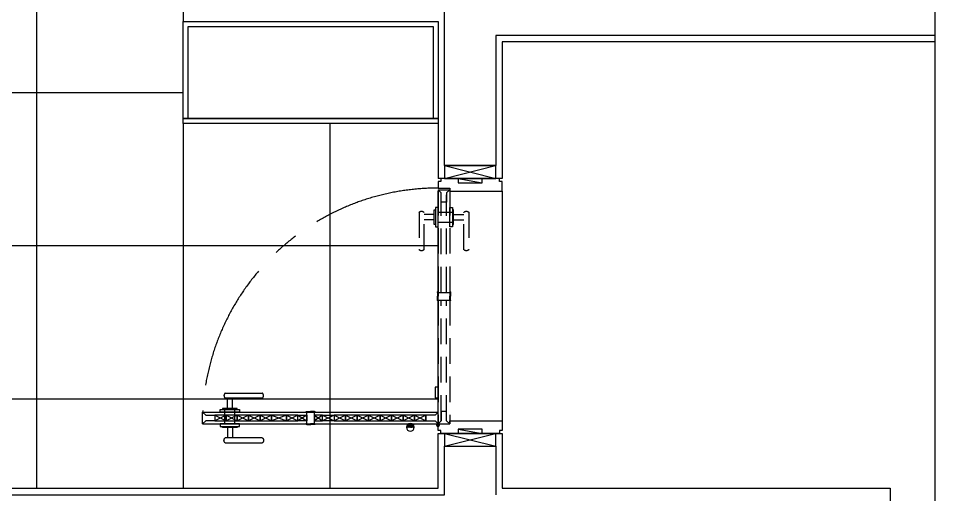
# Model space of a CAD drawing. Header units: millimetres. Extents: x 10000 to 302800, y 6800 to 229018.
# Drawn here: x 185388 to 188978, y 152337 to 154204 of the extents above; entities that cross this region are included whole.
import ezdxf

# ---------------------------------------------------------------- set-up
doc = ezdxf.new("R2010")
doc.units = ezdxf.units.MM
doc.header["$LTSCALE"] = 400
doc.header["$MEASUREMENT"] = 0
for name, pattern in [('X-GRID_5~ROOF$0$CENTER2', [1.125, 0.75, -0.125, 0.125, -0.125]), ('X-ROOM TYPE-SR-2bay corner_8F 확장형$0$CENTER', [2, 1.25, -0.25, 0.25, -0.25]), ('X-ROOM TYPE-SR-2bay corner_8F 확장형$0$HIDDEN', [0.375, 0.25, -0.125])]:
    doc.linetypes.add(name, pattern=pattern)
doc.layers.get('0').update_dxf_attribs({"linetype": 'CONTINUOUS'})
for name, color, linetype in [('A-DIM1', 7, 'CONTINUOUS'), ('X-EXT_8F$0$A-254', 254, 'CONTINUOUS'), ('X-GRID_5~ROOF$0$A-CEN1', 1, 'X-GRID_5~ROOF$0$CENTER2'), ('X-ROOM TYPE-SR-2bay corner_8F 확장형$0$.WA_Built-in_Lower', 252, 'CONTINUOUS'), ('X-ROOM TYPE-SR-2bay corner_8F 확장형$0$.WA_Door', 252, 'CONTINUOUS'), ('X-ROOM TYPE-SR-2bay corner_8F 확장형$0$.WA_Door-closed', 252, 'CONTINUOUS'), ('X-ROOM TYPE-SR-2bay corner_8F 확장형$0$.WA_Floor-Fin', 252, 'CONTINUOUS'), ('X-ROOM TYPE-SR-2bay corner_8F 확장형$0$.WA_Wall', 252, 'CONTINUOUS'), ('X-ROOM TYPE-SR-2bay corner_8F 확장형$0$.WA_Wall-Fin', 252, 'CONTINUOUS'), ('X-ROOM TYPE-SR-2bay corner_8F 확장형$0$.WA_Wall-Finish', 252, 'CONTINUOUS'), ('X-ROOM TYPE-SR-2bay corner_8F 확장형$0$A-WALD', 7, 'CONTINUOUS'), ('X-ROOM TYPE-SR-2bay corner_8F 확장형$0$WA_Door_Frame', 252, 'CONTINUOUS'), ('X-ROOM TYPE-SR-2bay corner_8F 확장형$0$WA_DoorHatch', 252, 'CONTINUOUS'), ('X-ROOM TYPE-SR-2bay corner_8F 확장형$0$WDHAT', 252, 'CONTINUOUS'), ('X-ROOM TYPE-SR-2bay corner_8F 확장형$0$X-ROOM TYPE-SR-2bay corner$0$.WA_Hatch', 252, 'CONTINUOUS'), ('X-ROOM TYPE-SR-2Bay_2_8F 확장형$0$.WA_Wall-Finish', 252, 'CONTINUOUS')]:
    doc.layers.add(name, color=color, linetype=linetype)

# ---------------------------------------------------------------- blocks, each defined once
blk = doc.blocks.new('X-EXT_8F')
at = {"layer": 'X-EXT_8F$0$A-254'}
h = blk.add_hatch(dxfattribs=at)
h.set_pattern_fill('LINE', color=252, scale=100, angle=90)
h.set_pattern_definition([(90, (0, 0), (-317.5, 2e-14), [])])
edge = h.paths.add_edge_path()
edge.add_line((214444.8, 68021.2), (188877.6, 70521.2))
edge.add_line((188877.6, 70521.2), (174255.5, 70521.2))
edge.add_arc((174255.5, 68371.2), 2150, 90, 167)
edge.add_line((172160.6, 68854.9), (172053.9, 68392.8))
edge.add_arc((174148.8, 67909.2), 2150, 167, 180)
edge.add_line((171998.8, 67909.2), (171998.8, 38021.2))
edge.add_arc((174148.8, 38021.2), 2150, 180, 270)
edge.add_line((174148.8, 35871.2), (195098.8, 35871.2))
edge.add_line((195098.8, 35871.2), (195098.8, 36521.2))
edge.add_line((195098.8, 36521.2), (174648.8, 36521.2))
edge.add_arc((174648.8, 38021.2), 1500, 180, 270, ccw=False)
edge.add_line((173148.8, 38021.2), (173148.8, 67371.2))
edge.add_arc((174648.8, 67371.2), 1500, 90, 180, ccw=False)
edge.add_line((174648.8, 68871.2), (187974.8, 68871.2))
edge.add_line((187974.8, 68871.2), (202089.9, 68021.2))
edge.add_line((202089.9, 68021.2), (214444.8, 68021.2))
blk = doc.blocks.new('X-GRID_5~ROOF')
at = {"layer": 'X-GRID_5~ROOF$0$A-CEN1', "ltscale": 10}
blk.add_line((184198.8, 81871.2), (184198.8, 33068.4), dxfattribs=at)
blk = doc.blocks.new('X-ROOM TYPE-SR-2Bay_2_8F 확장형')
at = {"layer": 'X-ROOM TYPE-SR-2Bay_2_8F 확장형$0$.WA_Wall-Finish'}
blk.add_lwpolyline([(182504, 56896.2), (184024.1, 56896.2), (184024.1, 53051.2)], dxfattribs=at)
blk = doc.blocks.new('X-ROOM TYPE-SR-2bay corner_8F 확장형$0$A$C4E1533E5')
at = {"layer": 'X-ROOM TYPE-SR-2bay corner_8F 확장형$0$WA_DoorHatch', "color": 8, "linetype": 'X-ROOM TYPE-SR-2bay corner_8F 확장형$0$HIDDEN'}
for p, q in [((-820, 295.7), (-820, 335.7)), ((-800, 295.7), (-800, 335.7)), ((-838.5, 290.7), (-781.5, 290.7)), ((-917, 280.4), (-515.1, 280.4)), ((-905, 268.4), (-917, 280.4)), ((-515.1, 268.4), (-898.1, 268.4)), ((-829.9, 280.4), (-829.9, 225.1)), ((-790.1, 280.4), (-790.1, 225.1)), ((-515.1, 283.4), (-500.1, 283.4)), ((-515.1, 280.4), (-500.1, 280.4)), ((-515.1, 280.4), (-515.1, 235.4)), ((-485, 283.4), (-500, 283.4)), ((-485, 280.4), (-500, 280.4)), ((-485.1, 280.4), (0, 280.4, 0)), ((-485, 280.4), (-485.1, 235.4)), ((-12, 268.4, 0), (-485.1, 268.4)), ((-917, 235.4, 0), (-507.1, 235.4)), ((-515.1, 247.4), (-898.1, 247.4)), ((-838.5, 225.1), (-781.5, 225.1)), ((-820, 220.1), (-820, 180.1)), ((-800, 220.1), (-800, 180.1)), ((-515.1, 235.4), (-485.1, 235.4)), ((-515.1, 235.4), (-500.1, 235.4)), ((-515.1, 232.4), (-500.1, 232.4)), ((-485, 235.4), (-500, 235.4)), ((-485, 232.4), (-500, 232.4)), ((-12, 247.4, 0), (-485.1, 247.4)), ((-485.1, 235.4), (0, 235.4, 0))]:
    blk.add_line(p, q, dxfattribs=at)
at = {"layer": 'X-ROOM TYPE-SR-2bay corner_8F 확장형$0$WA_DoorHatch', "color": 8, "linetype": 'X-ROOM TYPE-SR-2bay corner_8F 확장형$0$HIDDEN', "ltscale": 100}
for p, q in [((0, 280.4, 0), (-12, 268.4, 0)), ((0, 235.4, 0), (-12, 247.4, 0))]:
    blk.add_line(p, q, dxfattribs=at)
at = {"layer": 'X-ROOM TYPE-SR-2bay corner_8F 확장형$0$WA_DoorHatch', "color": 8, "linetype": 'X-ROOM TYPE-SR-2bay corner_8F 확장형$0$HIDDEN'}
for points in [[(-828.3, 355.7), (-683.1, 355.7)], [(-683.1, 335.7), (-828.3, 335.7)], [(-781.5, 290.7), (-771.8, 290.7), (-771.8, 280.4), (-848.2, 280.4), (-848.2, 290.7), (-838.5, 290.7)], [(-781.5, 290.7), (-781.5, 295.7), (-838.5, 295.7), (-838.5, 290.7)], [(-781.5, 225.1), (-771.8, 225.1), (-771.8, 235.4), (-848.2, 235.4), (-848.2, 225.1), (-838.5, 225.1)], [(-781.5, 225.1), (-781.5, 220.1), (-838.5, 220.1), (-838.5, 225.1)], [(-683.1, 180.1), (-828.3, 180.1)], [(-828.3, 160.1), (-683.1, 160.1)]]:
    blk.add_lwpolyline(points, dxfattribs=at)
at = {"layer": 'X-ROOM TYPE-SR-2bay corner_8F 확장형$0$WA_DoorHatch', "color": 8, "linetype": 'X-ROOM TYPE-SR-2bay corner_8F 확장형$0$HIDDEN', "ltscale": 111, "elevation": 0}
blk.add_lwpolyline([(-102, 280.4), (-143.8, 280.4), (-143.8, 293), (-102, 293)], close=True, dxfattribs=at)
at = {"layer": 'X-ROOM TYPE-SR-2bay corner_8F 확장형$0$WA_DoorHatch', "color": 8, "linetype": 'X-ROOM TYPE-SR-2bay corner_8F 확장형$0$HIDDEN', "elevation": 0}
blk.add_lwpolyline([(-869, 268.4), (-905, 268.4), (-917, 280.4), (-917, 235.4), (-905, 247.4), (-869, 247.4)], close=True, dxfattribs=at)
at = {"layer": 'X-ROOM TYPE-SR-2bay corner_8F 확장형$0$WA_DoorHatch', "color": 8, "linetype": 'X-ROOM TYPE-SR-2bay corner_8F 확장형$0$HIDDEN', "ltscale": 100}
blk.add_lwpolyline([(-48, 268.4), (-12, 268.4), (0, 280.4), (0, 235.4), (-12, 247.4), (-48, 247.4)], close=True, dxfattribs=at)
blk.add_circle((4, 281.4, 0), 6, dxfattribs=at)
at = {"layer": 'X-ROOM TYPE-SR-2bay corner_8F 확장형$0$WA_DoorHatch', "color": 8, "linetype": 'X-ROOM TYPE-SR-2bay corner_8F 확장형$0$HIDDEN'}
for centre, radius, start, end in [((-820.4, 345.7), 12.8, 128.4193, 231.5807), ((-691, 345.7), 12.8, 308.4193, 51.5807), ((-515.1, 280.4), 3, 90, 180), ((-485, 280.4), 3, 359.923, 89.923), ((-515.1, 235.4), 3, 180, 270), ((-485, 235.4), 3, 270.077, 0.077), ((-820.4, 170.1), 12.8, 128.4193, 231.5807), ((-691, 170.1), 12.8, 308.4193, 51.5807)]:
    blk.add_arc(centre, radius, start, end, dxfattribs=at)
blk = doc.blocks.new('X-ROOM TYPE-SR-2bay corner_8F 확장형$0$DoorLever')
at = {"layer": 'X-ROOM TYPE-SR-2bay corner_8F 확장형$0$WA_DoorHatch', "color": 8, "linetype": 'X-ROOM TYPE-SR-2bay corner_8F 확장형$0$HIDDEN', "ltscale": 10}
for p, q in [((-10, 15.3), (-10, 55.3)), ((10, 15.3), (10, 55.3)), ((-28.5, 10.3), (28.5, 10.3))]:
    blk.add_line(p, q, dxfattribs=at)
for points in [[(-18.3, 75.3), (126.9, 75.3)], [(126.9, 55.3), (-18.3, 55.3)], [(28.5, 10.3), (38.2, 10.3), (38.2, 0), (-38.2, 0), (-38.2, 10.3), (-28.5, 10.3)], [(28.5, 10.3), (28.5, 15.3), (-28.5, 15.3), (-28.5, 10.3)]]:
    blk.add_lwpolyline(points, dxfattribs=at)
for centre, start, end in [((-10.4, 65.3), 128.4193, 231.5807), ((119, 65.3), 308.4193, 51.5807)]:
    blk.add_arc(centre, 12.8, start, end, dxfattribs=at)
blk = doc.blocks.new('X-ROOM TYPE-SR-2bay corner_8F 확장형$0$A$C2C2E16A4')
at = {"layer": 'X-ROOM TYPE-SR-2bay corner_8F 확장형$0$.WA_Door'}
h = blk.add_hatch(dxfattribs=at)
h.set_pattern_fill('_USER', color=256, scale=2, angle=407.2862, style=0, pattern_type=0)
h.set_pattern_definition([(312.7138112, (-186875.133, 561027.7054), (-1.469502205, -1.3566736044), [])])
h.paths.add_polyline_path([(-261, 108.9, 0.414214), (-245.4, 94.5), (-246.6, 124.5, 0.414214)])
h = blk.add_hatch(dxfattribs=at)
h.set_pattern_fill('_USER', color=256, scale=2, angle=407.2862, style=0, pattern_type=0)
h.set_pattern_definition([(312.7138112, (-186875.5364, 561027.707), (-1.469502205, -1.3566736044), [])])
h.paths.add_polyline_path([(-260.6, 108.9, 0.414214), (-245, 94.5), (-246.2, 124.5, 0.414214)])
at = {"layer": 'X-ROOM TYPE-SR-2bay corner_8F 확장형$0$.WA_Door', "ltscale": 150}
for p, q in [((-293, 875.4, 0), (-272, 831.4, 0)), ((-293, 831.4, 0), (-272, 875.4, 0)), ((-293, 831.4, 0), (-272, 788.4, 0)), ((-293, 788.4, 0), (-272, 831.4, 0)), ((-293, 788.4, 0), (-272, 743.4, 0)), ((-293, 743.4, 0), (-272, 788.4, 0)), ((-293, 743.4, 0), (-272, 698.4, 0)), ((-293, 698.4, 0), (-272, 743.4, 0)), ((-293, 698.4, 0), (-272, 653.4, 0)), ((-293, 653.4, 0), (-272, 698.4, 0)), ((-293, 653.4, 0), (-272, 595.3, 0)), ((-293, 595.3, 0), (-272, 653.4, 0)), ((-293, 595.3, 0), (-272, 550.3, 0)), ((-293, 550.3, 0), (-272, 595.3, 0)), ((-293, 514.9, 0), (-272, 550.3, 0)), ((-293, 550.3, 0), (-272, 514.9, 0)), ((-293, 485.3, 0), (-272, 453.2)), ((-293, 453.2), (-272, 485.3, 0)), ((-293, 408.2), (-272, 453.2)), ((-293, 453.2), (-272, 408.2)), ((-293, 408.2), (-272, 363.2)), ((-293, 363.2), (-272, 408.2)), ((-293, 363.2), (-272, 318.2)), ((-293, 318.2), (-272, 363.2)), ((-293, 318.2), (-272, 273.2)), ((-293, 273.2), (-272, 318.2)), ((-293, 273.2), (-272, 228.2)), ((-293, 228.2), (-272, 273.2)), ((-293, 228.2), (-272, 183.2)), ((-293, 183.2), (-272, 228.2)), ((-293, 183.2), (-272, 138.2)), ((-293, 138.2), (-272, 183.2)), ((-293, 138.2), (-272, 93.2)), ((-293, 93.2), (-272, 138.2)), ((-293, 93.2), (-272, 48.2)), ((-293, 48.2), (-272, 93.2))]:
    blk.add_line(p, q, dxfattribs=at)
at = {"layer": 'X-ROOM TYPE-SR-2bay corner_8F 확장형$0$.WA_Door'}
for p, q in [((-245.4, 94.5), (-246.6, 124.5)), ((-245, 94.5, 0), (-246.2, 124.5, 0))]:
    blk.add_line(p, q, dxfattribs=at)
at = {"layer": 'X-ROOM TYPE-SR-2bay corner_8F 확장형$0$.WA_Door', "ltscale": 150, "elevation": 0}
for points in [[(-272, 831.4), (-293, 831.4), (-293, 875.4), (-272, 875.4)], [(-272, 788.4), (-293, 788.4), (-293, 831.4), (-272, 831.4)], [(-272, 743.4), (-293, 743.4), (-293, 788.4), (-272, 788.4)], [(-272, 698.4), (-293, 698.4), (-293, 743.4), (-272, 743.4)], [(-272, 653.4), (-293, 653.4), (-293, 698.4), (-272, 698.4)], [(-272, 595.3), (-293, 595.3), (-293, 653.4), (-272, 653.4)], [(-272, 550.3), (-293, 550.3), (-293, 595.3), (-272, 595.3)], [(-272, 550.3), (-293, 550.3), (-293, 514.9), (-272, 514.9)]]:
    blk.add_lwpolyline(points, close=True, dxfattribs=at)
at = {"layer": 'X-ROOM TYPE-SR-2bay corner_8F 확장형$0$.WA_Door', "ltscale": 150}
for points in [[(-272, 453.2), (-293, 453.2), (-293, 485.3), (-272, 485.3)], [(-272, 453.2), (-293, 453.2), (-293, 408.2), (-272, 408.2)], [(-272, 363.2), (-293, 363.2), (-293, 408.2), (-272, 408.2)], [(-272, 318.2), (-293, 318.2), (-293, 363.2), (-272, 363.2)], [(-272, 273.2), (-293, 273.2), (-293, 318.2), (-272, 318.2)], [(-272, 228.2), (-293, 228.2), (-293, 273.2), (-272, 273.2)], [(-272, 183.2), (-293, 183.2), (-293, 228.2), (-272, 228.2)], [(-272, 138.2), (-293, 138.2), (-293, 183.2), (-272, 183.2)], [(-272, 93.2), (-293, 93.2), (-293, 138.2), (-272, 138.2)], [(-272, 48.2), (-293, 48.2), (-293, 93.2), (-272, 93.2)], [(-272, 48.2), (-272, 12.2), (-260, 0.2), (-305, 0.2), (-293, 12.2), (-293, 48.2)]]:
    blk.add_lwpolyline(points, close=True, dxfattribs=at)
at = {"layer": 'X-ROOM TYPE-SR-2bay corner_8F 확장형$0$.WA_Door'}
for centre in [(-246, 109.5), (-245.6, 109.5, 0)]:
    blk.add_circle(centre, 15, dxfattribs=at)
at = {"layer": 'X-ROOM TYPE-SR-2bay corner_8F 확장형$0$.WA_Door-closed'}
for p, q in [((-305, 923.4, 0), (-305, 507, 0)), ((-260, 923.4, 0), (-260, 514.9, 0)), ((-305, 485.3, 0), (-305, 0.2)), ((-260, 485.3, 0), (-260, 0.2))]:
    blk.add_line(p, q, dxfattribs=at)
at = {"layer": 'X-ROOM TYPE-SR-2bay corner_8F 확장형$0$.WA_Door-closed', "elevation": 0}
blk.add_lwpolyline([(-272, 875.4), (-272, 911.4), (-260, 923.4), (-305, 923.4), (-293, 911.4), (-293, 875.4)], close=True, dxfattribs=at)
at = {"layer": 'X-ROOM TYPE-SR-2bay corner_8F 확장형$0$WA_DoorHatch', "linetype": 'X-ROOM TYPE-SR-2bay corner_8F 확장형$0$HIDDEN', "ltscale": 10}
for p, q in [((-260, 836.3, 0), (-315.2, 836.3, 0)), ((-260, 796.5, 0), (-315.2, 796.5, 0))]:
    blk.add_line(p, q, dxfattribs=at)
at = {"layer": 'X-ROOM TYPE-SR-2bay corner_8F 확장형$0$WA_DoorHatch', "linetype": 'X-ROOM TYPE-SR-2bay corner_8F 확장형$0$HIDDEN', "ltscale": 22}
for p, q in [((-308, 515.3, 0), (-308, 500.3, 0)), ((-308, 514.9, 0), (-308, 499.9, 0)), ((-305, 515.3, 0), (-305, 485.3, 0)), ((-305, 515.3, 0), (-305, 500.3, 0)), ((-260, 514.9, 0), (-305, 514.9, 0)), ((-305, 514.9, 0), (-305, 484.9, 0)), ((-305, 514.9, 0), (-305, 499.9, 0)), ((-260, 515.3, 0), (-260, 500.3, 0)), ((-260, 514.9, 0), (-260, 499.9, 0)), ((-257, 515.3, 0), (-257, 500.3, 0)), ((-257, 514.9, 0), (-257, 499.9, 0)), ((-308, 485.3, 0), (-308, 500.3, 0)), ((-308, 484.9, 0), (-308, 499.9, 0)), ((-305, 485.3, 0), (-305, 500.3, 0)), ((-305, 484.9, 0), (-305, 499.9, 0)), ((-260, 485.3, 0), (-305, 485.3, 0)), ((-260, 485.3, 0), (-260, 500.3, 0)), ((-260, 484.9, 0), (-260, 499.9, 0)), ((-257, 485.3, 0), (-257, 500.3, 0)), ((-257, 484.9, 0), (-257, 499.9, 0))]:
    blk.add_line(p, q, dxfattribs=at)
for centre, start, end in [((-305, 515.3, 0), 90, 180), ((-305, 514.9, 0), 90, 180), ((-260, 515.3, 0), 0, 90), ((-260, 514.9, 0), 0, 90), ((-305, 485.3, 0), 180.077, 270.077), ((-305, 484.9, 0), 180.077, 270.077), ((-260, 485.3, 0), 269.923, 359.923), ((-260, 484.9, 0), 269.923, 359.923)]:
    blk.add_arc(centre, 3, start, end, dxfattribs=at)
at = {"layer": 'X-ROOM TYPE-SR-2bay corner_8F 확장형$0$WDHAT', "extrusion": (0, 0, -1), "zscale": -1, "rotation": 270}
blk.add_blockref('X-ROOM TYPE-SR-2bay corner_8F 확장형$0$DoorLever', (305, 816.4, 0), dxfattribs=at)
at = {"layer": 'X-ROOM TYPE-SR-2bay corner_8F 확장형$0$WDHAT', "extrusion": (0, 0, -1), "xscale": -1, "zscale": -1, "rotation": 90}
blk.add_blockref('X-ROOM TYPE-SR-2bay corner_8F 확장형$0$DoorLever', (260, 816.4, 0), dxfattribs=at)
blk = doc.blocks.new('X-ROOM TYPE-SR-2bay corner_8F 확장형$0$D')
at = {"ltscale": 0.1}
for p, q in [((-17263.2, -559905.5, 0.3), (-17213.2, -560105.5, 0.3)), ((-17213.2, -559905.5, 0.3), (-17263.2, -560105.7, 0.3)), ((-16213.2, -559905.5, 0.3), (-16163.2, -560105.5, 0.3)), ((-16163.2, -559905.5, 0.3), (-16213.2, -560105.7, 0.3)), ((-17196.1, -559958.6, 0.3), (-17213.2, -560052.8, 0.3)), ((-16213.2, -559958.6, 0.3), (-16230.4, -560052.8, 0.3))]:
    blk.add_line(p, q, dxfattribs=at)
at = {"ltscale": 0.1, "elevation": 0.3}
for points in [[(-17213.2, -559905.5), (-17263.2, -559905.5), (-17263.2, -560105.7), (-17213.2, -560105.6)], [(-16163.2, -559905.5), (-16213.2, -559905.5), (-16213.2, -560105.7), (-16163.2, -560105.6)], [(-17196.1, -559958.6), (-17213.2, -559958.6), (-17213.2, -560052.8), (-17196.1, -560052.8)], [(-16213.2, -559958.6), (-16230.4, -559958.6), (-16230.4, -560052.8), (-16213.2, -560052.8)]]:
    blk.add_lwpolyline(points, close=True, dxfattribs=at)
at = {"layer": 'X-ROOM TYPE-SR-2bay corner_8F 확장형$0$.WA_Door', "linetype": 'X-ROOM TYPE-SR-2bay corner_8F 확장형$0$CENTER'}
blk.add_arc((-17175.8, -559880.7, 0.3), 924.5, 0.0141, 87.1782, dxfattribs=at)
at = {"layer": 'X-ROOM TYPE-SR-2bay corner_8F 확장형$0$.WA_Door-closed'}
blk.add_line((-17175.2, -559880.5, 0.3), (-17130.2, -559880.5, 0.3), dxfattribs=at)
at = {"layer": 'X-ROOM TYPE-SR-2bay corner_8F 확장형$0$.WA_Wall'}
blk.add_line((-17213.2, -560120.6, 0.3), (-17213.2, -559920.6, 0.3), dxfattribs=at)
at = {"layer": 'X-ROOM TYPE-SR-2bay corner_8F 확장형$0$.WA_Wall-Fin'}
for p, q in [((-17213.2, -559880.7, 0.3), (-17213.2, -560130.5, 0.3)), ((-16213.2, -560130.5, 0.3), (-16213.2, -559880.6, 0.3))]:
    blk.add_line(p, q, dxfattribs=at)
at = {"layer": 'X-ROOM TYPE-SR-2bay corner_8F 확장형$0$WA_Door_Frame', "elevation": 0.3}
for points in [[(-17213.2, -559890.5), (-17201.2, -559890.5), (-17201.2, -559880.5), (-17175.2, -559880.5), (-17175.2, -559925.5), (-17163.2, -559925.5), (-17163.2, -560115.9), (-17163.2, -560115.9), (-17163.2, -560130.7), (-17201.2, -560130.7), (-17201.2, -560120.7), (-17213.2, -560120.7), (-17213.2, -559890.5)], [(-17213.2, -559890.5), (-17201.2, -559890.5), (-17201.2, -559880.5), (-17175.2, -559880.5), (-17175.2, -559925.5), (-17163.2, -559925.5), (-17163.2, -560115.9), (-17163.2, -560115.9), (-17163.2, -560130.7), (-17201.2, -560130.7), (-17201.2, -560120.7), (-17213.2, -560120.7), (-17213.2, -559890.5)], [(-16213.2, -559890.5), (-16225.2, -559890.5), (-16225.2, -559880.5), (-16251.2, -559880.5), (-16251.2, -559925.5), (-16263.2, -559925.5), (-16263.2, -560115.9), (-16263.2, -560115.9), (-16263.2, -560130.7), (-16225.2, -560130.7), (-16225.2, -560120.7), (-16213.2, -560120.7), (-16213.2, -559890.5)]]:
    blk.add_lwpolyline(points, dxfattribs=at)
at = {"layer": 'X-ROOM TYPE-SR-2bay corner_8F 확장형$0$.WA_Door', "xscale": -1}
for name, p in [('X-ROOM TYPE-SR-2bay corner_8F 확장형$0$A$C2C2E16A4', (-17435.2, -559880.7, 0.3)), ('X-ROOM TYPE-SR-2bay corner_8F 확장형$0$A$C4E1533E5', (-17175.2, -560160.9, 0.3))]:
    blk.add_blockref(name, p, dxfattribs=at)
blk = doc.blocks.new('X-ROOM TYPE-SR-2bay corner_8F 확장형')
blk.add_line((182504, 58061.3), (182504, 57161.3))
at = {"layer": 'X-ROOM TYPE-SR-2bay corner_8F 확장형$0$.WA_Built-in_Lower'}
for p, q in [((182253.8, 58346.4), (181253.8, 58346.4)), ((181253.8, 58346.4), (182253.8, 58346.4))]:
    blk.add_line(p, q, dxfattribs=at)
blk.add_lwpolyline([(182253.8, 58326.4), (181253.8, 58326.4), (181253.8, 58726.4), (182253.8, 58726.4)], close=True, dxfattribs=at)
blk.add_lwpolyline([(181273.8, 58346.4), (181273.8, 58706.4), (182233.8, 58706.4), (182233.8, 58346.4)], dxfattribs=at)
at = {"layer": 'X-ROOM TYPE-SR-2bay corner_8F 확장형$0$.WA_Floor-Fin'}
for p, q in [((181253.8, 58446.3), (180104.1, 58446.3)), ((181253.8, 58326.4), (181253.8, 56896.2)), ((181828.7, 58326.4), (181828.7, 56896.2)), ((182253.6, 57161.3, -0.3), (182253.6, 58061.3, -0.3)), ((182253.8, 57846.3), (180104.1, 57846.3)), ((182253.8, 57246.3), (180104.1, 57246.3))]:
    blk.add_line(p, q, dxfattribs=at)
at = {"layer": 'X-ROOM TYPE-SR-2bay corner_8F 확장형$0$.WA_Wall-Finish', "ltscale": 2}
for p, q in [((181253.8, 60531.3), (181253.8, 58726.4)), ((181253.8, 58726.4), (182253.8, 58726.4)), ((182253.8, 58726.4), (182253.8, 58111.3, -0.3))]:
    blk.add_line(p, q, dxfattribs=at)
at = {"layer": 'X-ROOM TYPE-SR-2bay corner_8F 확장형$0$.WA_Wall-Finish'}
for p, q in [((182503.8, 58646.2), (182503.8, 58111.3, -0.3)), ((184198.8, 58646.2), (182503.8, 58646.2)), ((182503.8, 57111.3, -0.3), (182503.8, 56896.2))]:
    blk.add_line(p, q, dxfattribs=at)
at = {"layer": 'X-ROOM TYPE-SR-2bay corner_8F 확장형$0$.WA_Wall-Finish', "ltscale": 5}
blk.add_lwpolyline([(178963.8, 57726.2), (178963.8, 56896.2), (182253.8, 56896.2), (182253.8, 57111.3)], dxfattribs=at)
at = {"layer": 'X-ROOM TYPE-SR-2bay corner_8F 확장형$0$A-WALD'}
for p, q in [((182278.8, 58161.3, -0.3), (182278.8, 58871.4)), ((182478.8, 58671.2), (182478.8, 58161.3, -0.3)), ((184198.8, 58671.2), (182478.8, 58671.2)), ((182278.8, 58161.3, -0.3), (182478.8, 58161.3, -0.3)), ((182278.7, 57061.3, -0.3), (182478.8, 57061.3, -0.3)), ((182478.8, 57061.3, -0.2), (182478.8, 56871.2))]:
    blk.add_line(p, q, dxfattribs=at)
blk.add_lwpolyline([(178938.8, 56871.2), (182278.8, 56871.2), (182278.8, 57061.3)], dxfattribs=at)
at = {"layer": 'X-ROOM TYPE-SR-2bay corner_8F 확장형$0$X-ROOM TYPE-SR-2bay corner$0$.WA_Hatch'}
blk.add_line((180679, 59426.2), (180679, 56896.2), dxfattribs=at)
at = {"layer": 'X-ROOM TYPE-SR-2bay corner_8F 확장형$0$A-WALD', "rotation": 90}
blk.add_blockref('X-ROOM TYPE-SR-2bay corner_8F 확장형$0$D', (-377626.9, 74324.5, -0.6), dxfattribs=at)
blk = doc.blocks.new('X-INT-HOTEL-8F')
blk.add_blockref('X-ROOM TYPE-SR-2Bay_2_8F 확장형', (0, 0))
blk.add_blockref('X-ROOM TYPE-SR-2bay corner_8F 확장형', (0, 0))
blk = doc.blocks.new('X-BASE-8F')
for name in ['X-GRID_5~ROOF', 'X-EXT_8F']:
    blk.add_blockref(name, (0, 0))
blk.add_blockref('X-INT-HOTEL-8F', (0, 0))

msp = doc.modelspace()

# ---------------------------------------------------------------- block references
at = {"layer": 'A-DIM1'}
msp.add_blockref('X-BASE-8F', (4779.3, 95465.6), dxfattribs=at)

doc.saveas('drawing.dxf')
